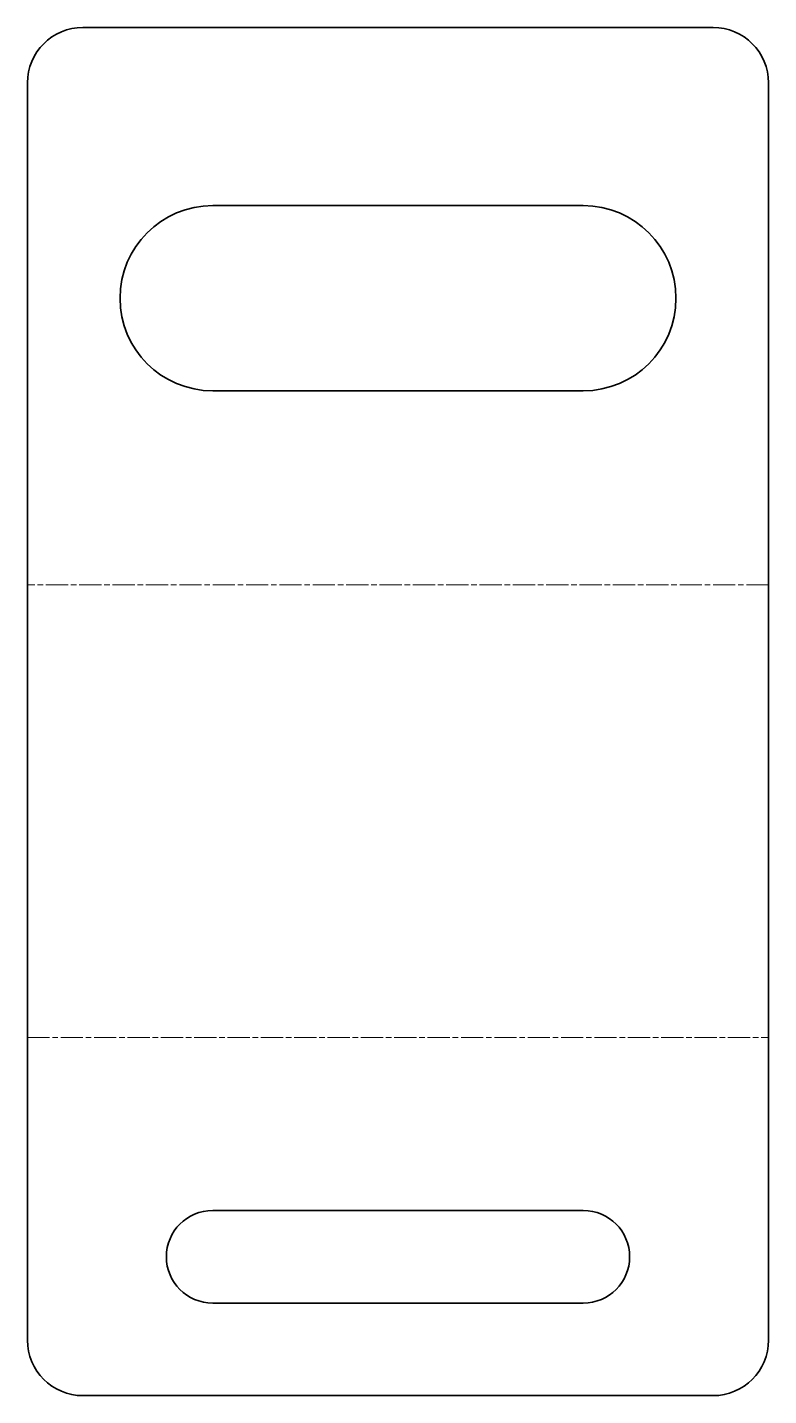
# Model space of a CAD drawing. Header units: millimetres. Extents: x 0 to 80, y 0 to 148.
import ezdxf

# ---------------------------------------------------------------- set-up
doc = ezdxf.new("R2010")
doc.units = ezdxf.units.MM
doc.linetypes.add('Chain', pattern=[13.68, 9.12, -1.14, 2.28, -1.14])
doc.layers.add('SIMUMAK Bend Centerline (ISO)', color=7, linetype='Chain', lineweight=9)
doc.layers.add('SIMUMAK Visible (ISO)', color=7, linetype='Continuous', lineweight=35)

# ---------------------------------------------------------------- blocks, each defined once
blk = doc.blocks.new('SIL-027-HCOLG-01_Sheet_SIL-027-HCOLG-01 (Desplegada)')
at = {"layer": 'SIMUMAK Bend Centerline (ISO)', "ltscale": 0.263158}
for p, q in [((40, 13.7), (-40, 13.7)), ((-40, -35.2), (40, -35.2))]:
    blk.add_line(p, q, dxfattribs=at)
at = {"layer": 'SIMUMAK Visible (ISO)'}
for p, q in [((-34, 73.89), (34, 73.89)), ((-40, -67.89), (-40, 67.89)), ((40, 67.89), (40, -67.89)), ((-20, 54.64), (20, 54.64)), ((20, 34.64), (-20, 34.64)), ((-20, -53.89), (20, -53.89)), ((20, -63.89), (-20, -63.89)), ((34, -73.89), (-34, -73.89))]:
    blk.add_line(p, q, dxfattribs=at)
at = {"layer": 'SIMUMAK Visible (ISO)', "extrusion": (0, 0, -1)}
for centre, radius, start, end in [((34, 67.89), 6, 360, 90), ((-34, 67.89), 6, 90, 180), ((20, 44.64), 10, 270, 90), ((-20, 44.64), 10, 90, 270), ((20, -58.89), 5, 270, 90), ((-20, -58.89), 5, 90, 270), ((34, -67.89), 6, 270, 0), ((-34, -67.89), 6, 180, 270)]:
    blk.add_arc(centre, radius, start, end, dxfattribs=at)

msp = doc.modelspace()

# ---------------------------------------------------------------- block references
msp.add_blockref('SIL-027-HCOLG-01_Sheet_SIL-027-HCOLG-01 (Desplegada)', (40, 73.89))

doc.saveas('drawing.dxf')
